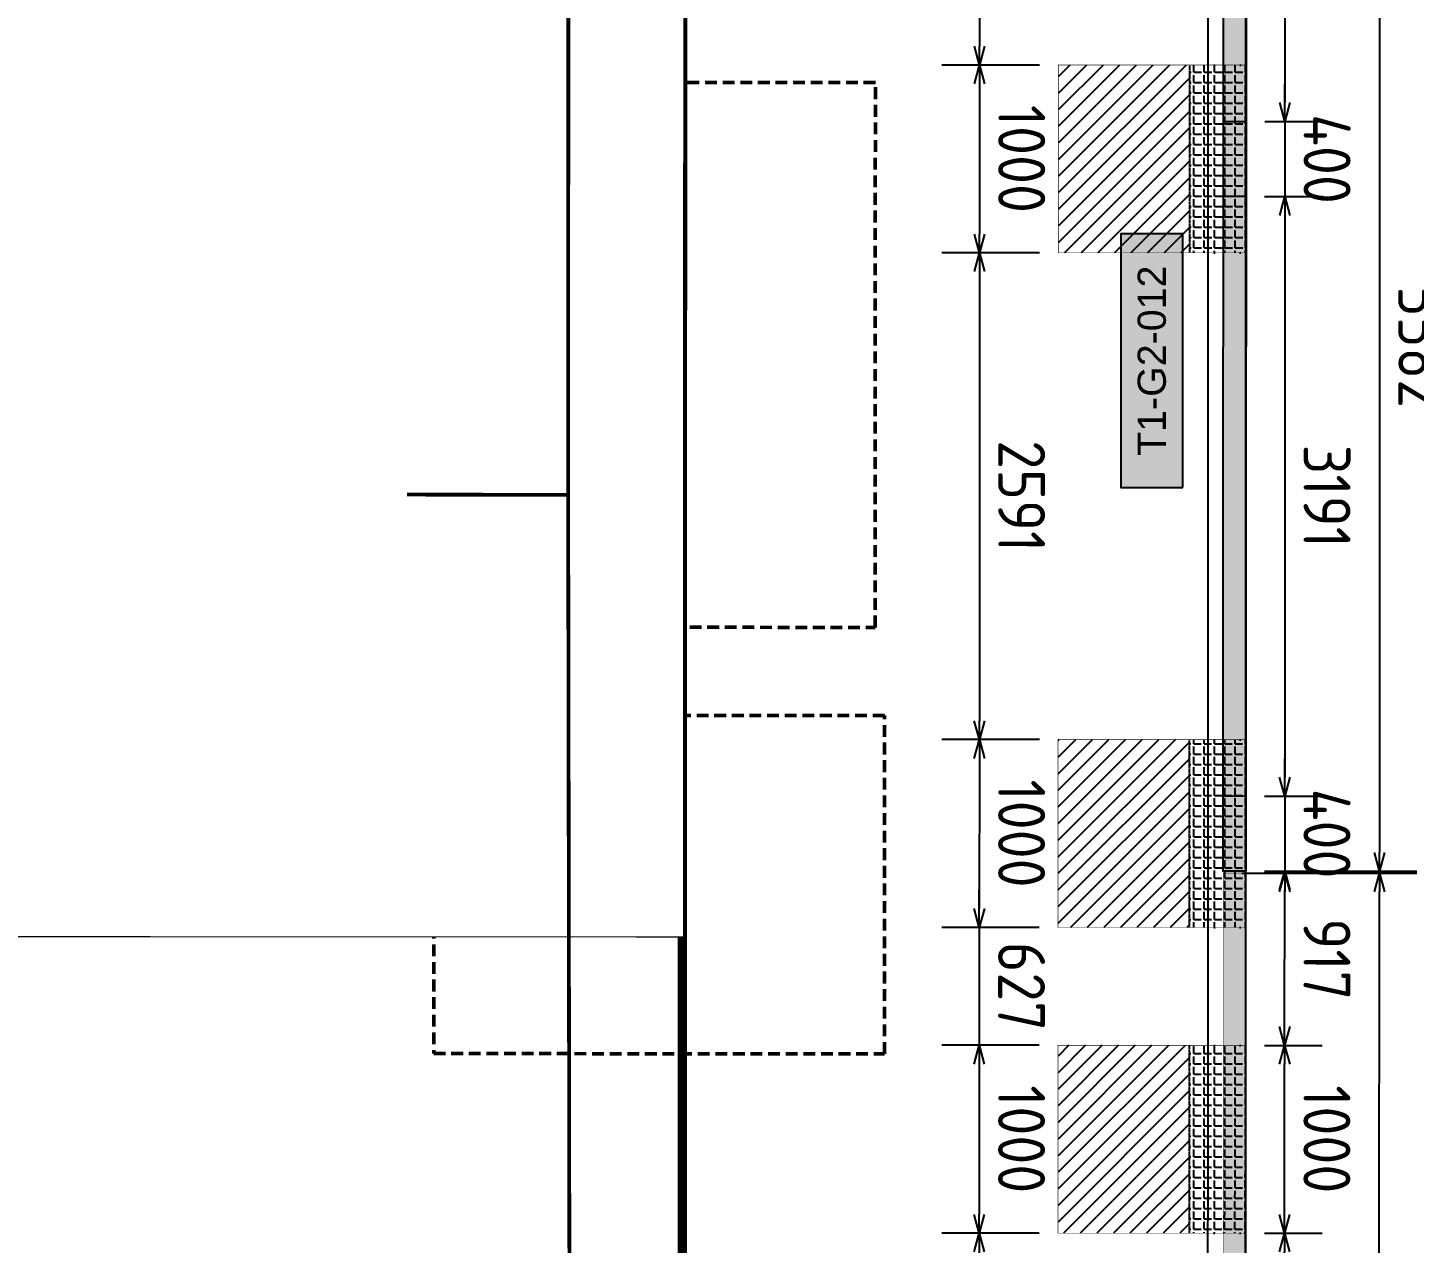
# Model space of a CAD drawing. Header units: centimetres. Extents: x -6122352 to 6876996, y -1694241 to 2592194.
# Drawn here: x 124843 to 132226, y -62308 to -55837 of the extents above; entities that cross this region are included whole.
import ezdxf
from ezdxf.enums import TextEntityAlignment as Align
from ezdxf.xclip import XClip

# ---------------------------------------------------------------- set-up
doc = ezdxf.new("R2010")
doc.units = ezdxf.units.CM
doc.header["$MEASUREMENT"] = 0
doc.header["$XCLIPFRAME"] = 2
doc.header["$PDMODE"] = 66
doc.header["$PDSIZE"] = 100
for name, pattern in [('CENTER', [2, 1.25, -0.25, 0.25, -0.25]), ('DASHED2', [0.375, 0.25, -0.125]), ('XR-AR-END-SETTING OUT PLAN$0$23261-XR-AR-SI-GF$0$HIDDEN', [0.375, 0.25, -0.125]), ('XR-AR-END-SETTING OUT PLAN$0$23585-XR-AR-END-GROUND FLOOR$0$23261-XR-AR-SI-GF$0$HIDDEN', [0.375, 0.25, -0.125]), ('XR-AR-END-SETTING OUT PLAN$0$23585-XR-AR-END-GROUND FLOOR$0$945-4P-1-101-GROUND FLOOR PLAN$0$XR-MIDDLE-GROUND FLOOR PLAN$0$HIDDEN2', [0.1875, 0.125, -0.0625]), ('XR-AR-END-SETTING OUT PLAN$0$23585-XR-AR-END-GROUND FLOOR$0$XR-END-GROUND FLOOR PLAN$0$HIDDEN2', [0.1875, 0.125, -0.0625])]:
    doc.linetypes.add(name, pattern=pattern)
doc.layers.get('Defpoints').update_dxf_attribs({"color": 255, "linetype": 'CENTER'})
for name, color, linetype, lineweight, true_color in [('08-Compound Wall-2', 6, 'Continuous', 25, 0xff00ff), ('23585-XR-AR-DAMAC PLOT LIMITS$0$1-End units', 7, 'Continuous', 5, 0xf8991e), ('23585-XR-AR-DAMAC PLOT LIMITS$0$1-Open Space', 7, 'Continuous', 5, 0x90cf5a)]:
    doc.layers.add(name, color=color, linetype=linetype, lineweight=lineweight, true_color=true_color)
for name, color, linetype in [('23585-XR-AR-BOUNDARY WALLS AND SETBACKS$0$setback', 7, 'XR-AR-END-SETTING OUT PLAN$0$23261-XR-AR-SI-GF$0$HIDDEN'), ('@MI-FOOTINGS', 7, 'Continuous'), ('@MI-MEP', 7, 'Continuous'), ('@MI-REF LAYER', 7, 'Continuous'), ('@MI-TYPE-01', 30, 'Continuous'), ('@MI-TYPE-02', 6, 'Continuous'), ('B_TH_4', 7, 'Continuous'), ('PANEL-TAGS', 7, 'Continuous'), ('XR-AR-END-SETTING OUT PLAN$0$23585-XR-AR-END-GROUND FLOOR$0$A-Flor-Strs', 1, 'Continuous')]:
    doc.layers.add(name, color=color, linetype=linetype)
for name, color, linetype, lineweight in [('@ Foundations', 4, 'DASHED2', 50), ('A-ANNO-TEXT', 3, 'Continuous', 25), ('XR-AR-END-SETTING OUT PLAN$0$23585-XR-AR-END-GROUND FLOOR$0$A-DOOR-FULL', 1, 'Continuous', 9), ('XR-AR-END-SETTING OUT PLAN$0$23585-XR-AR-END-GROUND FLOOR$0$A-FLOR-OVHD', 9, 'XR-AR-END-SETTING OUT PLAN$0$23585-XR-AR-END-GROUND FLOOR$0$23261-XR-AR-SI-GF$0$HIDDEN', 15), ('XR-AR-END-SETTING OUT PLAN$0$23585-XR-AR-END-GROUND FLOOR$0$A-GLAZ-SILL', 8, 'Continuous', 5), ('XR-AR-END-SETTING OUT PLAN$0$23585-XR-AR-END-GROUND FLOOR$0$A-GLAZ-WNDO', 232, 'Continuous', 9), ('XR-AR-END-SETTING OUT PLAN$0$23585-XR-AR-END-GROUND FLOOR$0$A-WALL', 7, 'Continuous', 30), ('XR-AR-END-SETTING OUT PLAN$0$23585-XR-AR-END-GROUND FLOOR$0$S-COLS', 51, 'Continuous', 40), ('XR-AR-END-SETTING OUT PLAN$0$23585-XR-AR-END-GROUND FLOOR$0$S-COLS-PATT', 8, 'Continuous', 5)]:
    doc.layers.add(name, color=color, linetype=linetype, lineweight=lineweight)
doc.styles.add('PANELTAG_STYLE', font='arial.ttf')
doc.styles.add('Schueco-BEMSTIL', font='isocpeur.ttf', dxfattribs={"width": 0.9})
doc.dimstyles.new('MI- JWC-TXT-2.5 MM', dxfattribs={"dimscale": 1.5, "dimtxt": 2.5, "dimasz": 1, "dimexe": 2, "dimexo": 1, "dimgap": 1, "dimtad": 1, "dimdec": 0, "dimdsep": 46, "dimtxsty": 'Schueco-BEMSTIL', "dimblk": 'OPEN30', "dimcen": 0, "dimdle": 2, "dimclrd": 140, "dimclre": 8, "dimclrt": 40, "dimadec": 0, "dimazin": 2, "dimtfac": 1, "dimtdec": 0, "dimtix": 1, "dimtmove": 2, "dimatfit": 3, "dimldrblk": 'OPEN', "dimfxl": 2, "dimlwd": -1, "dimlwe": -1, "dimarcsym": 0})

# ---------------------------------------------------------------- blocks, each defined once
blk = doc.blocks.new('23585-XR-AR-BOUNDARY WALLS AND SETBACKS')
at = {"layer": '08-Compound Wall-2'}
for points in [[(496529.1341, 2768948.9256), (496529.2017, 2768948.9993), (496511.5071, 2768965.2139)], [(496529.0666, 2768948.8518), (496511.4457, 2768964.9989), (496505.4006, 2768958.4013), (496501.3472, 2768953.9775), (496497.2938, 2768949.5537), (496493.2404, 2768945.1299), (496489.187, 2768940.7061), (496483.073, 2768934.0337), (496500.6945, 2768917.8874)]]:
    blk.add_lwpolyline(points, dxfattribs=at)
at = {"layer": '23585-XR-AR-BOUNDARY WALLS AND SETBACKS$0$setback', "ltscale": 40, "const_width": 0.05}
blk.add_lwpolyline([(496526.0691, 2768947.8008), (496511.6922, 2768960.9752), (496507.5388, 2768956.4422), (496503.4854, 2768952.0184), (496499.432, 2768947.5946), (496495.3786, 2768943.1708), (496491.3252, 2768938.747), (496487.1703, 2768934.2126), (496501.5476, 2768921.039), (496505.7023, 2768925.5734), (496509.7558, 2768929.9972), (496513.8092, 2768934.421), (496517.8628, 2768938.8447), (496521.9162, 2768943.2684), (496526.0691, 2768947.8008)], dxfattribs=at)
blk = doc.blocks.new('A$C9d9485f6')
at = {"layer": 'A-ANNO-TEXT', "rotation": 312.4881850805905}
blk.add_blockref('23585-XR-AR-BOUNDARY WALLS AND SETBACKS', (-2377088.5348, -1504219.2521), dxfattribs=at)
blk = doc.blocks.new('23585-XR-AR-DAMAC PLOT LIMITS')
at = {"layer": '23585-XR-AR-DAMAC PLOT LIMITS$0$1-End units', "color": 251, "true_color": 0x636466}
blk.add_lwpolyline([(496529.2017, 2768948.9993), (496523.0221, 2768942.2551), (496505.3269, 2768958.4689), (496511.5071, 2768965.2139)], close=True, dxfattribs=at)
at = {"layer": '23585-XR-AR-DAMAC PLOT LIMITS$0$1-Open Space', "color": 251, "true_color": 0x636466}
blk.add_lwpolyline([(496513.5337, 2768967.4255), (496531.2285, 2768951.2113), (496529.2017, 2768948.9993), (496511.5071, 2768965.2139), (496493.8115, 2768981.4267), (496495.8383, 2768983.6387)], close=True, dxfattribs=at)
blk = doc.blocks.new('A$Cf093b529')
at = {"layer": 'A-ANNO-TEXT'}
blk.add_blockref('23585-XR-AR-DAMAC PLOT LIMITS', (-495391.9901, -2768603.4419), dxfattribs=at)
blk = doc.blocks.new('*U35')
for points in [[(91, 0), (41, 0), (41, 1021), (91, 1021)], [(0, 0), (38, 0), (38, -50), (50, -50), (50, -250), (0, -250)], [(1100, 0), (1062, 0), (1062, -50), (1050, -50), (1050, -250), (1100, -250)]]:
    blk.add_lwpolyline(points, close=True)
at = {"color": 8, "linetype": 'XR-AR-END-SETTING OUT PLAN$0$23585-XR-AR-END-GROUND FLOOR$0$XR-END-GROUND FLOOR PLAN$0$HIDDEN2'}
blk.add_arc((41, 0), 1021, 0, 90, dxfattribs=at)
at = {"layer": 'XR-AR-END-SETTING OUT PLAN$0$23585-XR-AR-END-GROUND FLOOR$0$A-GLAZ-SILL', "linetype": 'XR-AR-END-SETTING OUT PLAN$0$23585-XR-AR-END-GROUND FLOOR$0$945-4P-1-101-GROUND FLOOR PLAN$0$XR-MIDDLE-GROUND FLOOR PLAN$0$HIDDEN2', "ltscale": 3}
blk.add_lwpolyline([(0, 0), (1100, 0), (1100, -250), (0, -250)], close=True, dxfattribs=at)
blk = doc.blocks.new('*U37')
for points in [[(91, 0), (41, 0), (41, 1021), (91, 1021)], [(0, 0), (38, 0), (38, -50), (50, -50), (50, -110), (0, -110)], [(1100, 0), (1062, 0), (1062, -50), (1050, -50), (1050, -110), (1100, -110)]]:
    blk.add_lwpolyline(points, close=True)
at = {"color": 8, "linetype": 'XR-AR-END-SETTING OUT PLAN$0$23585-XR-AR-END-GROUND FLOOR$0$XR-END-GROUND FLOOR PLAN$0$HIDDEN2'}
blk.add_arc((41, 0), 1021, 0, 90, dxfattribs=at)
at = {"layer": 'XR-AR-END-SETTING OUT PLAN$0$23585-XR-AR-END-GROUND FLOOR$0$A-GLAZ-SILL', "linetype": 'XR-AR-END-SETTING OUT PLAN$0$23585-XR-AR-END-GROUND FLOOR$0$945-4P-1-101-GROUND FLOOR PLAN$0$XR-MIDDLE-GROUND FLOOR PLAN$0$HIDDEN2', "ltscale": 3}
blk.add_lwpolyline([(0, 0), (1100, 0), (1100, -110), (0, -110)], close=True, dxfattribs=at)
blk = doc.blocks.new('XR-AR-END-SETTING OUT PLAN$0$23585-XR-AR-END-GROUND FLOOR$0$A$C75a8815d')
at = {"layer": 'XR-AR-END-SETTING OUT PLAN$0$23585-XR-AR-END-GROUND FLOOR$0$S-COLS', "color": 252, "lineweight": 30}
for points in [[(0, 3500), (0, 2700), (250, 2700), (250, 3500)], [(0, 0), (0, 550), (250, 550), (250, 0)]]:
    blk.add_lwpolyline(points, close=True, dxfattribs=at)
blk = doc.blocks.new('XR-AR-END-SETTING OUT PLAN')
at = {"layer": 'XR-AR-END-SETTING OUT PLAN$0$23585-XR-AR-END-GROUND FLOOR$0$A-FLOR-OVHD', "color": 8}
blk.add_line((3200.1, 10250), (3200.1, 9000), dxfattribs=at)
at = {"layer": 'XR-AR-END-SETTING OUT PLAN$0$23585-XR-AR-END-GROUND FLOOR$0$A-FLOR-OVHD', "color": 8, "ltscale": 5}
for p, q in [((4150.1, 9210.3), (3250.2, 9610.4)), ((3250.2, 9210.3), (4150.1, 9610.4))]:
    blk.add_line(p, q, dxfattribs=at)
blk.add_lwpolyline([(3250.2, 9210.3), (4150.1, 9210.3), (4150.1, 9610.4), (3250.2, 9610.4)], close=True, dxfattribs=at)
at = {"layer": 'XR-AR-END-SETTING OUT PLAN$0$23585-XR-AR-END-GROUND FLOOR$0$A-Flor-Strs', "color": 8}
for p, q in [((3000.1, 10250), (3000.1, 9000)), ((3300.1, 10250), (3300.1, 9000)), ((3300.1, 9550), (3171.4, 9681.5)), ((3000.1, 9550), (3300.1, 9550)), ((3300.1, 9550), (3171.4, 9418.5))]:
    blk.add_line(p, q, dxfattribs=at)
at = {"layer": 'XR-AR-END-SETTING OUT PLAN$0$23585-XR-AR-END-GROUND FLOOR$0$A-GLAZ-SILL', "color": 8}
blk.add_line((3250.1, 6050), (3250.1, 8200), dxfattribs=at)
at = {"layer": 'XR-AR-END-SETTING OUT PLAN$0$23585-XR-AR-END-GROUND FLOOR$0$A-GLAZ-WNDO', "color": 8}
for p, q in [((3000.1, 8200), (3000.1, 8150)), ((3150.1, 8200), (3150.1, 8150)), ((3150.1, 6100), (3150.1, 8200)), ((3150.1, 8150), (3000.1, 8150)), ((3000.1, 7448), (3000.1, 7498)), ((3000.1, 7498), (3150.1, 7498)), ((3150.1, 7498), (3150.1, 7448)), ((3150.1, 7448), (3000.1, 7448)), ((3000.1, 6747), (3000.1, 6797)), ((3000.1, 6797), (3150.1, 6797)), ((3150.1, 6797), (3150.1, 6747)), ((3150.1, 6747), (3000.1, 6747)), ((3000.1, 6050), (3000.1, 6100)), ((3000.1, 6100), (3150.1, 6100)), ((3150.1, 6100), (3150.1, 6050)), ((3000.1, 6050), (3250.1, 6050))]:
    blk.add_line(p, q, dxfattribs=at)
for points in [[(3250.1, 8200), (3000.1, 8200)], [(3000.1, 7498), (3000.1, 8150)], [(3050.1, 8150), (3050.1, 7498)], [(3000.1, 6100), (3000.1, 7448)], [(3050.1, 7448), (3050.1, 6797)], [(3050.1, 6747), (3050.1, 6100)]]:
    blk.add_lwpolyline(points, dxfattribs=at)
at = {"layer": 'XR-AR-END-SETTING OUT PLAN$0$23585-XR-AR-END-GROUND FLOOR$0$A-WALL', "color": 8}
blk.add_lwpolyline([(3850.1, 10500), (5750.1, 10500), (5750.1, 10250), (4790.1, 10250), (4790.1, 10150), (4540.1, 10150), (4540.1, 10250), (3000.1, 10250), (3000.1, 12000), (3250.1, 12000), (3250.1, 11100), (3850.1, 11100), (3850.1, 10500)], dxfattribs=at)
for points in [[(4790.1, 8750), (3250.1, 8750), (3250.1, 8200), (3000.1, 8200), (3000.1, 9000), (4540.1, 9000), (4540.1, 9050), (4790.1, 9050)], [(5650.1, 8750), (4790.1, 8750), (4790.1, 8850), (5650.1, 8850)], [(3250.1, 5750), (3250.1, 5750), (3250.1, 6050), (3000.1, 6050), (3000.1, 5500), (3250.1, 5500)], [(3250.1, 5500), (7760.1, 5500), (7760.1, 5750), (3250.1, 5750)]]:
    blk.add_lwpolyline(points, close=True, dxfattribs=at)
at = {"layer": 'XR-AR-END-SETTING OUT PLAN$0$23585-XR-AR-END-GROUND FLOOR$0$A-DOOR-FULL', "color": 8, "xscale": -1, "rotation": 270}
blk.add_blockref('*U35', (4790.1, 9050), dxfattribs=at)
at = {"layer": 'XR-AR-END-SETTING OUT PLAN$0$23585-XR-AR-END-GROUND FLOOR$0$A-DOOR-FULL', "color": 8, "xscale": 0.9090909090912127, "yscale": 0.9090909090912127, "zscale": 0.9090909090912127, "rotation": 179.9999999999999}
blk.add_blockref('*U37', (6650.1, 8750), dxfattribs=at)
at = {"layer": 'XR-AR-END-SETTING OUT PLAN$0$23585-XR-AR-END-GROUND FLOOR$0$S-COLS-PATT', "color": 8}
blk.add_blockref('XR-AR-END-SETTING OUT PLAN$0$23585-XR-AR-END-GROUND FLOOR$0$A$C75a8815d', (3000.1, 5500), dxfattribs=at)
blk = doc.blocks.new('END UNIT')
at = {"xscale": 0.001, "yscale": 0.001, "zscale": 0.001}
blk.add_blockref('XR-AR-END-SETTING OUT PLAN', (-9.1502, 0), dxfattribs=at)
blk = doc.blocks.new('TH_4')
at = {"xscale": -1}
blk.add_blockref('END UNIT', (495826.3054, 2769130.5141), dxfattribs=at)
blk = doc.blocks.new('A$C780da55d')
at = {"layer": 'B_TH_4', "xscale": 1.000039159572381, "yscale": 1.000039159572381, "zscale": 1.000039159572381}
blk.add_blockref('TH_4', (-495814.0705, -2769239.3021), dxfattribs=at)
blk = doc.blocks.new('23585-XR-AR-MALDIVE-2$0$TH_4')
blk.add_blockref('A$C780da55d', (495794.6554, 2769130.8641))
at = {"layer": '@ Foundations', "linetype": 'DASHED2', "ltscale": 0.25}
for points in [[(495831.1802, 2769137.6596), (495833.4802, 2769137.6596), (495833.4802, 2769140.5596), (495831.1802, 2769140.5596)], [(495833.5302, 2769135.3896), (495833.5302, 2769137.1896), (495831.1302, 2769137.1896), (495831.1302, 2769135.3896)]]:
    blk.add_lwpolyline(points, close=True, dxfattribs=at)
blk = doc.blocks.new('A$Cab812dd2')
at = {"color": 1, "true_color": 0xeb0000, "const_width": 0.01}
blk.add_lwpolyline([(33.1545, 0.0061), (27.1545, 0.005), (21.1545, 0.0041), (15.1545, 0.003), (9.1545, 0.0018), (0.0044, 0), (0, 24.0002), (9.15, 24.0017), (15.1501, 24.0029), (21.1501, 24.004), (27.1501, 24.0052), (33.1501, 24.0063), (42.2983, 24.0081), (42.3017, 0.0078)], close=True, dxfattribs=at)
blk = doc.blocks.new('A$C26b54db7')
at = {"color": 1, "true_color": 0xeb0000, "const_width": 0.01}
blk.add_lwpolyline([(33.1545, 1.063), (27.1545, 1.0618), (21.1545, 1.0609), (15.1545, 1.0598), (9.1545, 1.0587), (0.0044, 1.0568), (0, 25.057), (9.15, 25.0585), (15.1501, 25.0597), (21.1501, 25.0608), (27.1501, 25.062), (33.1501, 25.0631), (42.2983, 25.0649), (42.3017, 1.0646)], close=True, dxfattribs=at)
blk = doc.blocks.new('T1-FOOTING')
at = {"transparency": 33554679}
h = blk.add_hatch(dxfattribs=at)
h.set_pattern_fill('ANGLE', color=256, scale=500)
h.set_pattern_definition([(0, (0, 0), (0, 137.5), [100, -37.5]), (90, (0, 0), (-137.5, 8e-15), [100, -37.5])])
h.paths.add_polyline_path([(-500, -300), (500, -300), (500, 0), (-500, 0)])
h.paths.add_polyline_path([(-499.75, -299.75), (499.75, -299.75), (499.75, -0.25), (-499.75, -0.25)], flags=16)
h = blk.add_hatch(dxfattribs=at)
h.set_pattern_fill('ANGLE', color=8, scale=200)
h.set_pattern_definition([(0, (0, 0), (0, 55), [40, -15]), (90, (0, 0), (-55, 3e-15), [40, -15])])
h.paths.add_polyline_path([(500, -300), (500, 0), (-500, 0), (-500, -300)])
h = blk.add_hatch(dxfattribs=at)
h.set_pattern_fill('ANSI31', color=8, scale=500)
h.paths.add_polyline_path([(500, -1000), (500, -300), (-500, -300), (-500, -1000)])
at = {"layer": '@MI-TYPE-01', "color": 240, "linetype": 'DASHED2', "true_color": 0xed1f24}
blk.add_line((-500, -300), (500, -300), dxfattribs=at)
at = {"layer": '@MI-TYPE-01', "color": 240, "true_color": 0xed1f24, "const_width": 2.5}
blk.add_lwpolyline([(-500, 0), (500, 0), (500, -1000), (-500, -1000)], close=True, dxfattribs=at)
blk = doc.blocks.new('_Open30')
at = {"color": 0, "linetype": 'ByBlock', "lineweight": -2}
for p, q in [((-1, 0.268), (0, 0)), ((0, 0), (-1, -0.268)), ((0, 0), (-1, 0))]:
    blk.add_line(p, q, dxfattribs=at)
blk = doc.blocks.new('*D913')
at = {"layer": '@MI-TYPE-02', "color": 8, "transparency": 16777216}
for p, q in [((382582.8, -191426.2), (383394.5, -191426.1)), ((382583.8, -197261.2), (383395.5, -197261.1))]:
    blk.add_line(p, q, dxfattribs=at)
at = {"layer": '@MI-TYPE-02', "color": 140, "transparency": 16777216}
blk.add_line((383195.5, -197161.1), (383194.5, -191526.1), dxfattribs=at)
at = {"layer": 'Defpoints', "color": 0, "transparency": 16777216}
for p in [(382482.8, -191426.2), (383194.5, -191426.1), (382483.8, -197261.2)]:
    blk.add_point(p, dxfattribs=at)
at = {"layer": '@MI-TYPE-02', "color": 140, "transparency": 16777216, "xscale": 100, "yscale": 100, "zscale": 100}
for p, rotation in [((383194.5, -191426.1), 90.01026582106833), ((383195.5, -197261.1), 270.0102658210683)]:
    blk.add_blockref('_Open30', p, dxfattribs=dict(at, rotation=rotation))
at = {"layer": '@MI-TYPE-02', "color": 40, "transparency": 16777216, "insert": (383420, -194343.6), "char_height": 250, "attachment_point": 5, "rotation": 270.01027, "style": 'Schueco-BEMSTIL'}
blk.add_mtext('5835', dxfattribs=at)
blk = doc.blocks.new('_Open')
at = {"color": 0, "linetype": 'ByBlock', "lineweight": -2}
for p, q in [((-1, 0.2), (0, 0)), ((-1, -0.2), (0, 0)), ((0, 0), (-1, 0))]:
    blk.add_line(p, q, dxfattribs=at)
blk = doc.blocks.new('*D916')
at = {"layer": '@MI-TYPE-02', "color": 8, "transparency": 16777216}
for p, q in [((382584, -193343.7), (382890.5, -193343.6)), ((382583.4, -195343.7), (382890.9, -195343.6))]:
    blk.add_line(p, q, dxfattribs=at)
at = {"layer": '@MI-TYPE-02', "color": 140, "transparency": 16777216}
blk.add_line((382690.9, -195243.7), (382690.5, -193443.7), dxfattribs=at)
at = {"layer": 'Defpoints', "color": 0, "transparency": 16777216}
for p in [(382484, -193343.7), (382690.5, -193343.7), (382483.4, -195343.7)]:
    blk.add_point(p, dxfattribs=at)
at = {"layer": '@MI-TYPE-02', "color": 140, "transparency": 16777216, "xscale": 100, "yscale": 100, "zscale": 100}
for p, rotation in [((382690.5, -193343.7), 90.01026582106833), ((382690.9, -195343.7), 270.0102658210683)]:
    blk.add_blockref('_Open30', p, dxfattribs=dict(at, rotation=rotation))
at = {"layer": '@MI-TYPE-02', "color": 40, "transparency": 16777216, "insert": (382915.7, -194343.6), "char_height": 250, "attachment_point": 5, "rotation": 270.01027, "style": 'Schueco-BEMSTIL'}
blk.add_mtext('2000', dxfattribs=at)
blk = doc.blocks.new('*D917')
at = {"layer": '@MI-TYPE-02', "color": 8, "transparency": 16777216}
for p, q in [((382583.8, -192343.7), (382890.3, -192343.6)), ((382584, -193343.7), (382890.5, -193343.6))]:
    blk.add_line(p, q, dxfattribs=at)
at = {"layer": '@MI-TYPE-02', "color": 140, "transparency": 16777216}
blk.add_line((382690.5, -193243.7), (382690.4, -192443.7), dxfattribs=at)
at = {"layer": 'Defpoints', "color": 0, "transparency": 16777216}
for p in [(382483.8, -192343.7), (382690.3, -192343.7), (382484, -193343.7)]:
    blk.add_point(p, dxfattribs=at)
at = {"layer": '@MI-TYPE-02', "color": 140, "transparency": 16777216, "xscale": 100, "yscale": 100, "zscale": 100}
for p, rotation in [((382690.3, -192343.7), 90.01026582106833), ((382690.5, -193343.7), 270.0102658210683)]:
    blk.add_blockref('_Open30', p, dxfattribs=dict(at, rotation=rotation))
at = {"layer": '@MI-TYPE-02', "color": 40, "transparency": 16777216, "insert": (382915.4, -192843.6), "char_height": 250, "attachment_point": 5, "rotation": 270.01027, "style": 'Schueco-BEMSTIL'}
blk.add_mtext('1000', dxfattribs=at)
blk = doc.blocks.new('*D918')
at = {"layer": '@MI-TYPE-02', "color": 8, "transparency": 16777216}
for p, q in [((382462.8, -191426.2), (382890.2, -191426.2)), ((382583.8, -192343.7), (382890.3, -192343.6))]:
    blk.add_line(p, q, dxfattribs=at)
at = {"layer": '@MI-TYPE-02', "color": 140, "transparency": 16777216}
blk.add_line((382690.3, -192243.7), (382690.2, -191526.2), dxfattribs=at)
at = {"layer": 'Defpoints', "color": 0, "transparency": 16777216}
for p in [(382362.8, -191426.3), (382690.2, -191426.2), (382483.8, -192343.7)]:
    blk.add_point(p, dxfattribs=at)
at = {"layer": '@MI-TYPE-02', "color": 140, "transparency": 16777216, "xscale": 100, "yscale": 100, "zscale": 100}
for p, rotation in [((382690.2, -191426.2), 90.01026582106833), ((382690.3, -192343.7), 270.0102658210683)]:
    blk.add_blockref('_Open30', p, dxfattribs=dict(at, rotation=rotation))
at = {"layer": '@MI-TYPE-02', "color": 40, "transparency": 16777216, "insert": (382915.3, -191884.9), "char_height": 250, "attachment_point": 5, "rotation": 270.01027, "style": 'Schueco-BEMSTIL'}
blk.add_mtext('917', dxfattribs=at)
blk = doc.blocks.new('RCC COPING')
at = {"layer": '@MI-TYPE-01', "transparency": 33554679}
h = blk.add_hatch(color=8, dxfattribs=at)
h.dxf.hatch_style = 1
h.paths.add_polyline_path([(60, 200), (-60, 200), (-60, -200), (60, -200)])
at = {"layer": '@MI-TYPE-01', "color": 30}
blk.add_lwpolyline([(-60, 200), (60, 200), (60, -200), (-60, -200)], close=True, dxfattribs=at)
blk = doc.blocks.new('31309MM')
at = {"layer": '@MI-TYPE-01', "transparency": 33554679}
h = blk.add_hatch(color=30, dxfattribs=at)
h.dxf.hatch_style = 1
h.paths.add_polyline_path([(0, 120), (5581.9, 120), (5581.9, 0), (0, 0)])
h.paths.add_polyline_path([(5591.9, 0), (12764, 0), (12764, 120), (5591.9, 120)])
h.paths.add_polyline_path([(12774, 120), (18355.6, 120), (18355.6, -0.2), (12774, -0.2)])
h.paths.add_polyline_path([(18365.7, -0.2), (23537.4, -0.2), (23537.4, 120), (18365.7, 120)])
h.paths.add_polyline_path([(23547.4, 120), (30719.5, 120), (30719.5, 0), (23547.4, 0)])
h.paths.add_polyline_path([(30729.5, 0), (36309.3, 0), (36309.3, 120), (30729.5, 120)])
at = {"layer": '@MI-TYPE-01', "color": 30}
blk.add_lwpolyline([(0, 120), (5581.9, 120), (5581.9, 0), (0, 0)], close=True, dxfattribs=at)
at = {"layer": '@MI-TYPE-01', "color": 240, "true_color": 0xed1f24, "rotation": 89.95700707059105}
for p in [(200, 60), (3791.3, 60)]:
    blk.add_blockref('RCC COPING', p, dxfattribs=at)
blk = doc.blocks.new('A$Ceca04276')
at = {"layer": '@MI-TYPE-01', "color": 30, "rotation": 89.98971944707202}
blk.add_blockref('31309MM', (0.5, 9.9), dxfattribs=at)
blk = doc.blocks.new('*D1384')
at = {"layer": '@MI-TYPE-02', "color": 8, "transparency": 16777216}
for p, q in [((98.1, 11426.8), (909.6, 11427)), ((99.1, 5845), (910.6, 5845.1))]:
    blk.add_line(p, q, dxfattribs=at)
at = {"layer": '@MI-TYPE-02', "color": 140, "transparency": 16777216}
blk.add_line((709.6, 11326.9), (710.6, 5945.1), dxfattribs=at)
at = {"layer": 'Defpoints', "color": 0, "transparency": 16777216}
for p in [(-1.9, 11426.8), (-0.9, 5844.9), (710.6, 5845.1)]:
    blk.add_point(p, dxfattribs=at)
at = {"layer": '@MI-TYPE-02', "color": 140, "transparency": 16777216, "xscale": 100, "yscale": 100, "zscale": 100}
for p, rotation in [((709.6, 11426.9), 90.01026582106833), ((710.6, 5845.1), 270.0102658210683)]:
    blk.add_blockref('_Open30', p, dxfattribs=dict(at, rotation=rotation))
at = {"layer": '@MI-TYPE-02', "color": 40, "transparency": 16777216, "insert": (935.1, 8636), "char_height": 250, "attachment_point": 5, "rotation": 270.01027, "style": 'Schueco-BEMSTIL'}
blk.add_mtext('5582', dxfattribs=at)
blk = doc.blocks.new('*D1394')
at = {"layer": '@MI-TYPE-02', "color": 8, "transparency": 16777216}
for p, q in [((-23.1, 18608.9), (404, 18609)), ((98.4, 9836.2), (405.6, 9836.2))]:
    blk.add_line(p, q, dxfattribs=at)
at = {"layer": '@MI-TYPE-02', "color": 140, "transparency": 16777216}
blk.add_line((204, 18509), (205.5, 9936.2), dxfattribs=at)
at = {"layer": 'Defpoints', "color": 0, "transparency": 16777216}
for p in [(-123.1, 18608.9), (-1.6, 9836.2), (205.6, 9836.2)]:
    blk.add_point(p, dxfattribs=at)
at = {"layer": '@MI-TYPE-02', "color": 140, "transparency": 16777216, "xscale": 100, "yscale": 100, "zscale": 100}
for p, rotation in [((204, 18609), 90.01026582106833), ((205.6, 9836.2), 270.0102658210683)]:
    blk.add_blockref('_Open30', p, dxfattribs=dict(at, rotation=rotation))
at = {"layer": '@MI-TYPE-02', "color": 40, "transparency": 16777216, "insert": (429.8, 14222.6), "char_height": 250, "attachment_point": 5, "rotation": 270.01027, "style": 'Schueco-BEMSTIL'}
blk.add_mtext('8773', dxfattribs=at)
blk = doc.blocks.new('*D1395')
at = {"layer": '@MI-TYPE-02', "color": 140, "transparency": 16777216}
for p, q in [((205.5, 9936.2), (205.5, 10036.2)), ((205.6, 9836.2), (205.6, 9436.2)), ((205.7, 9336.2), (205.7, 9236.2))]:
    blk.add_line(p, q, dxfattribs=at)
at = {"layer": '@MI-TYPE-02', "color": 8, "transparency": 16777216}
for p, q in [((98.4, 9836.2), (405.6, 9836.2)), ((98.3, 9436.2), (405.6, 9436.2))]:
    blk.add_line(p, q, dxfattribs=at)
at = {"layer": 'Defpoints', "color": 0, "transparency": 16777216}
for p in [(-1.6, 9836.2), (-1.7, 9436.2), (205.6, 9436.2)]:
    blk.add_point(p, dxfattribs=at)
at = {"layer": '@MI-TYPE-02', "color": 140, "transparency": 16777216, "xscale": 100, "yscale": 100, "zscale": 100}
for p, rotation in [((205.6, 9836.2), 270.0102658210683), ((205.6, 9436.2), 90.01026582106833)]:
    blk.add_blockref('_Open30', p, dxfattribs=dict(at, rotation=rotation))
at = {"layer": '@MI-TYPE-02', "color": 40, "transparency": 16777216, "insert": (430.6, 9636.2), "char_height": 250, "attachment_point": 5, "rotation": 270.01027, "style": 'Schueco-BEMSTIL'}
blk.add_mtext('400', dxfattribs=at)
blk = doc.blocks.new('*D1396')
at = {"layer": '@MI-TYPE-02', "color": 8, "transparency": 16777216}
for p, q in [((98.3, 9436.2), (405.6, 9436.2)), ((99.2, 6245), (406.2, 6245))]:
    blk.add_line(p, q, dxfattribs=at)
at = {"layer": '@MI-TYPE-02', "color": 140, "transparency": 16777216}
blk.add_line((205.7, 9336.2), (206.2, 6345), dxfattribs=at)
at = {"layer": 'Defpoints', "color": 0, "transparency": 16777216}
for p in [(-1.7, 9436.2), (-0.8, 6244.9), (206.2, 6245)]:
    blk.add_point(p, dxfattribs=at)
at = {"layer": '@MI-TYPE-02', "color": 140, "transparency": 16777216, "xscale": 100, "yscale": 100, "zscale": 100}
for p, rotation in [((205.6, 9436.2), 90.01026582106833), ((206.2, 6245), 270.0102658210683)]:
    blk.add_blockref('_Open30', p, dxfattribs=dict(at, rotation=rotation))
at = {"layer": '@MI-TYPE-02', "color": 40, "transparency": 16777216, "insert": (430.9, 7840.6), "char_height": 250, "attachment_point": 5, "rotation": 270.01027, "style": 'Schueco-BEMSTIL'}
blk.add_mtext('3191', dxfattribs=at)
blk = doc.blocks.new('*D1397')
at = {"layer": '@MI-TYPE-02', "color": 140, "transparency": 16777216}
for p, q in [((206.2, 6345), (206.2, 6445)), ((206.2, 6245), (206.3, 5845)), ((206.3, 5745), (206.3, 5645))]:
    blk.add_line(p, q, dxfattribs=at)
at = {"layer": '@MI-TYPE-02', "color": 8, "transparency": 16777216}
for p, q in [((99.2, 6245), (406.2, 6245)), ((99.1, 5845), (406.3, 5845))]:
    blk.add_line(p, q, dxfattribs=at)
at = {"layer": 'Defpoints', "color": 0, "transparency": 16777216}
for p in [(-0.8, 6244.9), (-0.9, 5844.9), (206.3, 5845)]:
    blk.add_point(p, dxfattribs=at)
at = {"layer": '@MI-TYPE-02', "color": 140, "transparency": 16777216, "xscale": 100, "yscale": 100, "zscale": 100}
for p, rotation in [((206.2, 6245), 270.0102658210683), ((206.3, 5845), 90.01026582106833)]:
    blk.add_blockref('_Open30', p, dxfattribs=dict(at, rotation=rotation))
at = {"layer": '@MI-TYPE-02', "color": 40, "transparency": 16777216, "insert": (431.2, 6045), "char_height": 250, "attachment_point": 5, "rotation": 270.01027, "style": 'Schueco-BEMSTIL'}
blk.add_mtext('400', dxfattribs=at)
blk = doc.blocks.new('*D1420')
at = {"layer": '@MI-TYPE-02', "color": 8, "transparency": 16777216}
for p, q in [((-1102.1, 12727.1), (-1620.9, 12727)), ((-1100.3, 10136), (-1620.5, 10135.9))]:
    blk.add_line(p, q, dxfattribs=at)
at = {"layer": '@MI-TYPE-02', "color": 140, "transparency": 16777216}
blk.add_line((-1420.9, 12627), (-1420.5, 10235.9), dxfattribs=at)
at = {"layer": 'Defpoints', "color": 0, "transparency": 16777216}
for p in [(-1002.1, 12727.1), (-1420.5, 10135.9), (-1000.3, 10136)]:
    blk.add_point(p, dxfattribs=at)
at = {"layer": '@MI-TYPE-02', "color": 140, "transparency": 16777216, "xscale": 100, "yscale": 100, "zscale": 100}
for p, rotation in [((-1420.9, 12727), 90.01026582106819), ((-1420.5, 10135.9), 270.0102658210682)]:
    blk.add_blockref('_Open30', p, dxfattribs=dict(at, rotation=rotation))
at = {"layer": '@MI-TYPE-02', "color": 40, "transparency": 16777216, "insert": (-1195.7, 11431.5), "char_height": 250, "attachment_point": 5, "rotation": 270.01027, "style": 'Schueco-BEMSTIL'}
blk.add_mtext('2591', dxfattribs=at)
blk = doc.blocks.new('*D1421')
at = {"layer": '@MI-TYPE-02', "color": 8, "transparency": 16777216}
for p, q in [((-1100.3, 10136), (-1620.5, 10135.9)), ((-1100.2, 9136), (-1620.3, 9135.9))]:
    blk.add_line(p, q, dxfattribs=at)
at = {"layer": '@MI-TYPE-02', "color": 140, "transparency": 16777216}
blk.add_line((-1420.5, 10035.9), (-1420.3, 9235.9), dxfattribs=at)
at = {"layer": 'Defpoints', "color": 0, "transparency": 16777216}
for p in [(-1000.3, 10136), (-1420.3, 9135.9), (-1000.2, 9136)]:
    blk.add_point(p, dxfattribs=at)
at = {"layer": '@MI-TYPE-02', "color": 140, "transparency": 16777216, "xscale": 100, "yscale": 100, "zscale": 100}
for p, rotation in [((-1420.5, 10135.9), 90.01026582106819), ((-1420.3, 9135.9), 270.0102658210682)]:
    blk.add_blockref('_Open30', p, dxfattribs=dict(at, rotation=rotation))
at = {"layer": '@MI-TYPE-02', "color": 40, "transparency": 16777216, "insert": (-1195.4, 9636), "char_height": 250, "attachment_point": 5, "rotation": 270.01027, "style": 'Schueco-BEMSTIL'}
blk.add_mtext('1000', dxfattribs=at)
blk = doc.blocks.new('*D1422')
at = {"layer": '@MI-TYPE-02', "color": 8, "transparency": 16777216}
for p, q in [((-1100.2, 9136), (-1620.3, 9135.9)), ((-1099.7, 6544.8), (-1619.8, 6544.7))]:
    blk.add_line(p, q, dxfattribs=at)
at = {"layer": '@MI-TYPE-02', "color": 140, "transparency": 16777216}
blk.add_line((-1420.3, 9035.9), (-1419.8, 6644.7), dxfattribs=at)
at = {"layer": 'Defpoints', "color": 0, "transparency": 16777216}
for p in [(-1000.2, 9136), (-1419.8, 6544.7), (-999.7, 6544.8)]:
    blk.add_point(p, dxfattribs=at)
at = {"layer": '@MI-TYPE-02', "color": 140, "transparency": 16777216, "xscale": 100, "yscale": 100, "zscale": 100}
for p, rotation in [((-1420.3, 9135.9), 90.01026582106819), ((-1419.8, 6544.7), 270.0102658210682)]:
    blk.add_blockref('_Open30', p, dxfattribs=dict(at, rotation=rotation))
at = {"layer": '@MI-TYPE-02', "color": 40, "transparency": 16777216, "insert": (-1195.1, 7840.3), "char_height": 250, "attachment_point": 5, "rotation": 270.01027, "style": 'Schueco-BEMSTIL'}
blk.add_mtext('2591', dxfattribs=at)
blk = doc.blocks.new('*D1423')
at = {"layer": '@MI-TYPE-02', "color": 8, "transparency": 16777216}
for p, q in [((-1099.7, 6544.8), (-1619.8, 6544.7)), ((-1100.8, 5544.8), (-1619.6, 5544.7))]:
    blk.add_line(p, q, dxfattribs=at)
at = {"layer": '@MI-TYPE-02', "color": 140, "transparency": 16777216}
blk.add_line((-1419.8, 6444.7), (-1419.7, 5644.7), dxfattribs=at)
at = {"layer": 'Defpoints', "color": 0, "transparency": 16777216}
for p in [(-999.7, 6544.8), (-1419.6, 5544.7), (-1000.8, 5544.8)]:
    blk.add_point(p, dxfattribs=at)
at = {"layer": '@MI-TYPE-02', "color": 140, "transparency": 16777216, "xscale": 100, "yscale": 100, "zscale": 100}
for p, rotation in [((-1419.8, 6544.7), 90.01026582106819), ((-1419.6, 5544.7), 270.0102658210682)]:
    blk.add_blockref('_Open30', p, dxfattribs=dict(at, rotation=rotation))
at = {"layer": '@MI-TYPE-02', "color": 40, "transparency": 16777216, "insert": (-1194.7, 6044.7), "char_height": 250, "attachment_point": 5, "rotation": 270.01027, "style": 'Schueco-BEMSTIL'}
blk.add_mtext('1000', dxfattribs=at)
blk = doc.blocks.new('*D1424')
at = {"layer": '@MI-TYPE-02', "color": 140, "transparency": 16777216}
for p, q in [((-1419.7, 5644.7), (-1419.7, 5744.7)), ((-1419.6, 5544.7), (-1419.5, 4917.3)), ((-1419.5, 4817.3), (-1419.5, 4717.3))]:
    blk.add_line(p, q, dxfattribs=at)
at = {"layer": '@MI-TYPE-02', "color": 8, "transparency": 16777216}
for p, q in [((-1100.8, 5544.8), (-1619.6, 5544.7)), ((-1100, 4917.3), (-1619.5, 4917.2))]:
    blk.add_line(p, q, dxfattribs=at)
at = {"layer": 'Defpoints', "color": 0, "transparency": 16777216}
for p in [(-1000.8, 5544.8), (-1419.5, 4917.3), (-1000, 4917.4)]:
    blk.add_point(p, dxfattribs=at)
at = {"layer": '@MI-TYPE-02', "color": 140, "transparency": 16777216, "xscale": 100, "yscale": 100, "zscale": 100}
for p, rotation in [((-1419.6, 5544.7), 270.0102658210682), ((-1419.5, 4917.3), 90.01026582106819)]:
    blk.add_blockref('_Open30', p, dxfattribs=dict(at, rotation=rotation))
at = {"layer": '@MI-TYPE-02', "color": 40, "transparency": 16777216, "insert": (-1194.6, 5231), "char_height": 250, "attachment_point": 5, "rotation": 270.01027, "style": 'Schueco-BEMSTIL'}
blk.add_mtext('627', dxfattribs=at)
blk = doc.blocks.new('*D1425')
at = {"layer": '@MI-TYPE-02', "color": 8, "transparency": 16777216}
for p, q in [((-1100, 4917.3), (-1619.5, 4917.2)), ((-1099.8, 3917.3), (-1619.4, 3917.2))]:
    blk.add_line(p, q, dxfattribs=at)
at = {"layer": '@MI-TYPE-02', "color": 140, "transparency": 16777216}
blk.add_line((-1419.5, 4817.3), (-1419.4, 4017.3), dxfattribs=at)
at = {"layer": 'Defpoints', "color": 0, "transparency": 16777216}
for p in [(-1000, 4917.4), (-1419.4, 3917.3), (-999.8, 3917.4)]:
    blk.add_point(p, dxfattribs=at)
at = {"layer": '@MI-TYPE-02', "color": 140, "transparency": 16777216, "xscale": 100, "yscale": 100, "zscale": 100}
for p, rotation in [((-1419.5, 4917.3), 90.01026582106819), ((-1419.4, 3917.3), 270.0102658210682)]:
    blk.add_blockref('_Open30', p, dxfattribs=dict(at, rotation=rotation))
at = {"layer": '@MI-TYPE-02', "color": 40, "transparency": 16777216, "insert": (-1194.4, 4417.3), "char_height": 250, "attachment_point": 5, "rotation": 270.01027, "style": 'Schueco-BEMSTIL'}
blk.add_mtext('1000', dxfattribs=at)
blk = doc.blocks.new('*D1426')
at = {"layer": '@MI-TYPE-02', "color": 8, "transparency": 16777216}
for p, q in [((-1099.8, 3917.3), (-1619.4, 3917.2)), ((-1099.5, 1917.3), (-1619, 1917.2))]:
    blk.add_line(p, q, dxfattribs=at)
at = {"layer": '@MI-TYPE-02', "color": 140, "transparency": 16777216}
blk.add_line((-1419.3, 3817.3), (-1419, 2017.3), dxfattribs=at)
at = {"layer": 'Defpoints', "color": 0, "transparency": 16777216}
for p in [(-999.8, 3917.4), (-1419, 1917.3), (-999.5, 1917.4)]:
    blk.add_point(p, dxfattribs=at)
at = {"layer": '@MI-TYPE-02', "color": 140, "transparency": 16777216, "xscale": 100, "yscale": 100, "zscale": 100}
for p, rotation in [((-1419.4, 3917.3), 90.01026582106819), ((-1419, 1917.3), 270.0102658210682)]:
    blk.add_blockref('_Open30', p, dxfattribs=dict(at, rotation=rotation))
at = {"layer": '@MI-TYPE-02', "color": 40, "transparency": 16777216, "insert": (-1194.2, 2917.3), "char_height": 250, "attachment_point": 5, "rotation": 270.01027, "style": 'Schueco-BEMSTIL'}
blk.add_mtext('2000', dxfattribs=at)
blk = doc.blocks.new('PANELTAG')
at = {"layer": 'PANEL-TAGS', "color": 1}
blk.add_lwpolyline([(-13.5, -3.3), (13.5, -3.3), (13.5, 3.3), (-13.5, 3.3)], close=True, dxfattribs=at)
at = {"layer": 'PANEL-TAGS', "color": 40, "true_color": 0xffd700}
blk.add_solid([(-13.5, -3.3), (13.5, -3.3), (-13.5, 3.3), (13.5, 3.3)], dxfattribs=at)
at = {"layer": 'PANEL-TAGS', "color": 5, "style": 'PANELTAG_STYLE'}
blk.add_attdef('TAGNO', text='', height=3, dxfattribs=at).set_placement((0, 0), align=Align.CENTER)
blk = doc.blocks.new('T1-PARTITON 2')
at = {"layer": '@MI-TYPE-02'}
h = blk.add_hatch(color=256, dxfattribs=at)
h.dxf.hatch_style = 1
h.paths.add_polyline_path([(-1, 5835), (0, 0), (-120, 0), (-121, 5835)])
at = {"layer": '@MI-TYPE-02', "const_width": 2.5}
blk.add_lwpolyline([(-1, 5835), (0, 0), (-120, 0), (-121, 5835)], close=True, dxfattribs=at)
at = {"layer": '@MI-FOOTINGS', "color": 240, "true_color": 0xed1f24, "xscale": -1}
for p, rotation in [((-0.2, 9636.2), 270.0100462352146), ((-0.9, 6044.9), 270.0100462352146), ((0.1, 4417.5), 270.0102658218726)]:
    blk.add_blockref('T1-FOOTING', p, dxfattribs=dict(at, rotation=rotation))
at = {"layer": '@MI-TYPE-02', "rotation": 0.02048826124247522}
blk.add_blockref('A$Ceca04276', (-1.3, 5835), dxfattribs=at)
at = {"layer": '@MI-TYPE-02'}
for base, p1, p2, picture, middle in [((205.6, 9836.2), (-123.1, 18608.9), (-1.6, 9836.2), '*D1394', (429.8, 14222.6)), ((-1420.5, 10135.9), (-1002.1, 12727.1), (-1000.3, 10136), '*D1420', (-1195.7, 11431.5)), ((710.6, 5845.1), (-1.9, 11426.8), (-0.9, 5844.9), '*D1384', (935.1, 8636)), ((-1420.3, 9135.9), (-1000.3, 10136), (-1000.2, 9136), '*D1421', (-1195.4, 9636)), ((205.6, 9436.2), (-1.6, 9836.2), (-1.7, 9436.2), '*D1395', (430.6, 9636.2)), ((206.2, 6245), (-1.7, 9436.2), (-0.8, 6244.9), '*D1396', (430.9, 7840.6)), ((-1419.8, 6544.7), (-1000.2, 9136), (-999.7, 6544.8), '*D1422', (-1195.1, 7840.3)), ((-1419.6, 5544.7), (-999.7, 6544.8), (-1000.8, 5544.8), '*D1423', (-1194.7, 6044.7)), ((206.3, 5845), (-0.8, 6244.9), (-0.9, 5844.9), '*D1397', (431.2, 6045)), ((-1419.5, 4917.3), (-1000.8, 5544.8), (-1000, 4917.4), '*D1424', (-1194.6, 5231)), ((-1419.4, 3917.3), (-1000, 4917.4), (-999.8, 3917.4), '*D1425', (-1194.4, 4417.3)), ((-1419, 1917.3), (-999.8, 3917.4), (-999.5, 1917.4), '*D1426', (-1194.2, 2917.3))]:
    dim = blk.add_linear_dim(base=base, p1=p1, p2=p2, angle=90.01027, dimstyle='MI- JWC-TXT-2.5 MM', dxfattribs=at)
    dim.commit()
    dim.dimension.update_dxf_attribs({"geometry": picture, "text_midpoint": middle})
for base, p1, p2, picture, middle, set_off in [((206.3504, 5835.0371), (-0.0086, 4917.5367), (-121.0455, 5834.9784), '*D918', (431.4326, 5376.3457), (-382483.8231, 197261.2344)), ((710.7, 5835.1), (0, 0), (-1, 5835), '*D913', (936.2, 2917.7), (-382483.8, 197261.2)), ((206.5, 4917.6), (0.2, 3917.5), (0, 4917.5), '*D917', (431.6, 4417.6), (-382483.8, 197261.2)), ((206.7, 3917.6), (-0.4, 1917.5), (0.2, 3917.5), '*D916', (431.9, 2917.6), (-382483.8, 197261.2))]:
    dim = blk.add_linear_dim(base=base, p1=p1, p2=p2, angle=90.01027, dimstyle='MI- JWC-TXT-2.5 MM', dxfattribs=at)
    dim.commit()
    dim.dimension.update_dxf_attribs({"geometry": picture, "text_midpoint": middle, "insert": set_off})

msp = doc.modelspace()

# ---------------------------------------------------------------- hatches: boundary and pattern name
at = {"layer": '@MI-REF LAYER'}
h = msp.add_hatch(dxfattribs=at)
h.set_pattern_fill('ANSI31', color=256, scale=1999.999998, angle=186.718341214)
h.set_pattern_definition([(231.718341214, (-2377109729.2, -1504175463.93), (196.243682505, -154.881945302), [])])
h.paths.add_polyline_path([(92035.31763, -46386.7475), (98285.51813, -46389.01411), (98285.27446, -46689.64368), (122086.70664, -46698.27517), (122086.68101, -46397.64551), (128336.9262, -46399.91214), (128331.70516, -60673.74229), (92030.14128, -60660.57767)])

# ---------------------------------------------------------------- block references
at = {"layer": '@MI-REF LAYER', "xscale": 1000, "yscale": 1000, "zscale": 1000}
msp.add_blockref('A$C9d9485f6', (-23958.95046, 48155.57226), dxfattribs=at)
at = {"layer": '@MI-REF LAYER', "xscale": 1000, "yscale": 1000, "zscale": 1000, "rotation": 312.4882903633292}
msp.add_blockref('A$Cf093b529', (-891608.73293, 539022.72011), dxfattribs=at)

# ---------------------------------------------------------------- next in the draw order: block references
at = {"layer": '@MI-REF LAYER'}
ref = msp.add_blockref('23585-XR-AR-MALDIVE-2$0$TH_4', (-496708308.92501, -2769016694.2478), dxfattribs=dict(at, xscale=999.9999999999998, yscale=999.9999999999998, zscale=999.9999999999998, rotation=359.9792219101151))
XClip(ref).set_block_clipping_path([(495793.2137545161, 2769154.4498212012), (495793.2181900763, 2769130.5098148417), (495835.2554805507, 2769130.5175940366), (495835.252015816, 2769154.4574068328), (495826.3038419536, 2769154.4161006832), (495820.3038368397, 2769154.4149550321), (495814.3038321161, 2769154.4138093828), (495808.3038273919, 2769154.4126637317), (495802.3038226687, 2769154.4115180811)])

# ---------------------------------------------------------------- next in the draw order: linework, layer by layer
at = {"layer": '@MI-REF LAYER', "const_width": 5}
msp.add_lwpolyline([(92030.14128, -60660.57767), (92035.31763, -46386.7475), (98285.51813, -46389.01411), (98285.27446, -46689.64368), (122086.70664, -46698.27517), (122086.68101, -46397.64551), (128336.92621, -46399.89257), (128331.70516, -60673.74229)], close=True, dxfattribs=at)

# ---------------------------------------------------------------- next in the draw order: block references
at = {"layer": '@MI-MEP', "color": 10, "xscale": 1000, "yscale": 1000, "zscale": 1000, "rotation": 359.9792219100943}
msp.add_blockref('A$Cab812dd2', (89026.53298, -66163.97238), dxfattribs=at)
at = {"layer": '@MI-TYPE-01', "rotation": 359.977467402098}
msp.add_blockref('T1-PARTITON 2', (131327.58571, -66171.48471), dxfattribs=at)
at = {"layer": 'PANEL-TAGS'}
ref = msp.add_blockref('PANELTAG', (130828.41609, -57609.35659), dxfattribs=dict(at, xscale=50.00000000000001, yscale=50.00000000000001, zscale=50.00000000000001, rotation=90.00000000000001))
ref.add_attrib('TAGNO', 'T1-G2-012', dxfattribs={"color": 5, "height": 150, "rotation": 90, "style": 'PANELTAG_STYLE'}).set_placement((130828.41609, -57609.35659), align=Align.MIDDLE_CENTER)

# ---------------------------------------------------------------- next in the draw order: wipeouts: each hides what was drawn before it
at = {"color": 10}
msp.add_wipeout([(92035.31763, -46386.7475), (98285.51813, -46389.01411), (98285.27446, -46689.64368), (122086.70664, -46698.27517), (122086.68101, -46397.64551), (128336.9262, -46399.91214), (128331.70516, -60673.74229), (92030.14128, -60660.57767)], dxfattribs=at).dxf.layer = '@MI-REF LAYER'

# ---------------------------------------------------------------- next in the draw order: linework, layer by layer
at = {"layer": '@MI-REF LAYER', "color": 1, "const_width": 20}
msp.add_lwpolyline([(131247.63494, -66138.44043), (127727.69953, -62584.86475), (127720.80867, -58323.27761), (126862.1232, -58321.92961), (127720.80867, -58323.27761), (127725.7703, -46398.54639), (131219.11515, -42283.56397)], dxfattribs=at)

# ---------------------------------------------------------------- next in the draw order: block references
at = {"layer": '@MI-REF LAYER', "color": 10, "xscale": 999.9999999999998, "yscale": 999.9999999999998, "zscale": 999.9999999999998, "rotation": 359.9792219095311}
msp.add_blockref('A$C26b54db7', (89026.14974, -67220.77961), dxfattribs=at)

# ---------------------------------------------------------------- next in the draw order: wipeouts: each hides what was drawn before it
msp.add_wipeout([(119890.47548, -56160.11736), (126859.95902, -56153.16262), (126863.6512, -59853.16077), (119894.16765, -59860.11552)]).dxf.layer = '@MI-REF LAYER'

doc.saveas('drawing.dxf')
